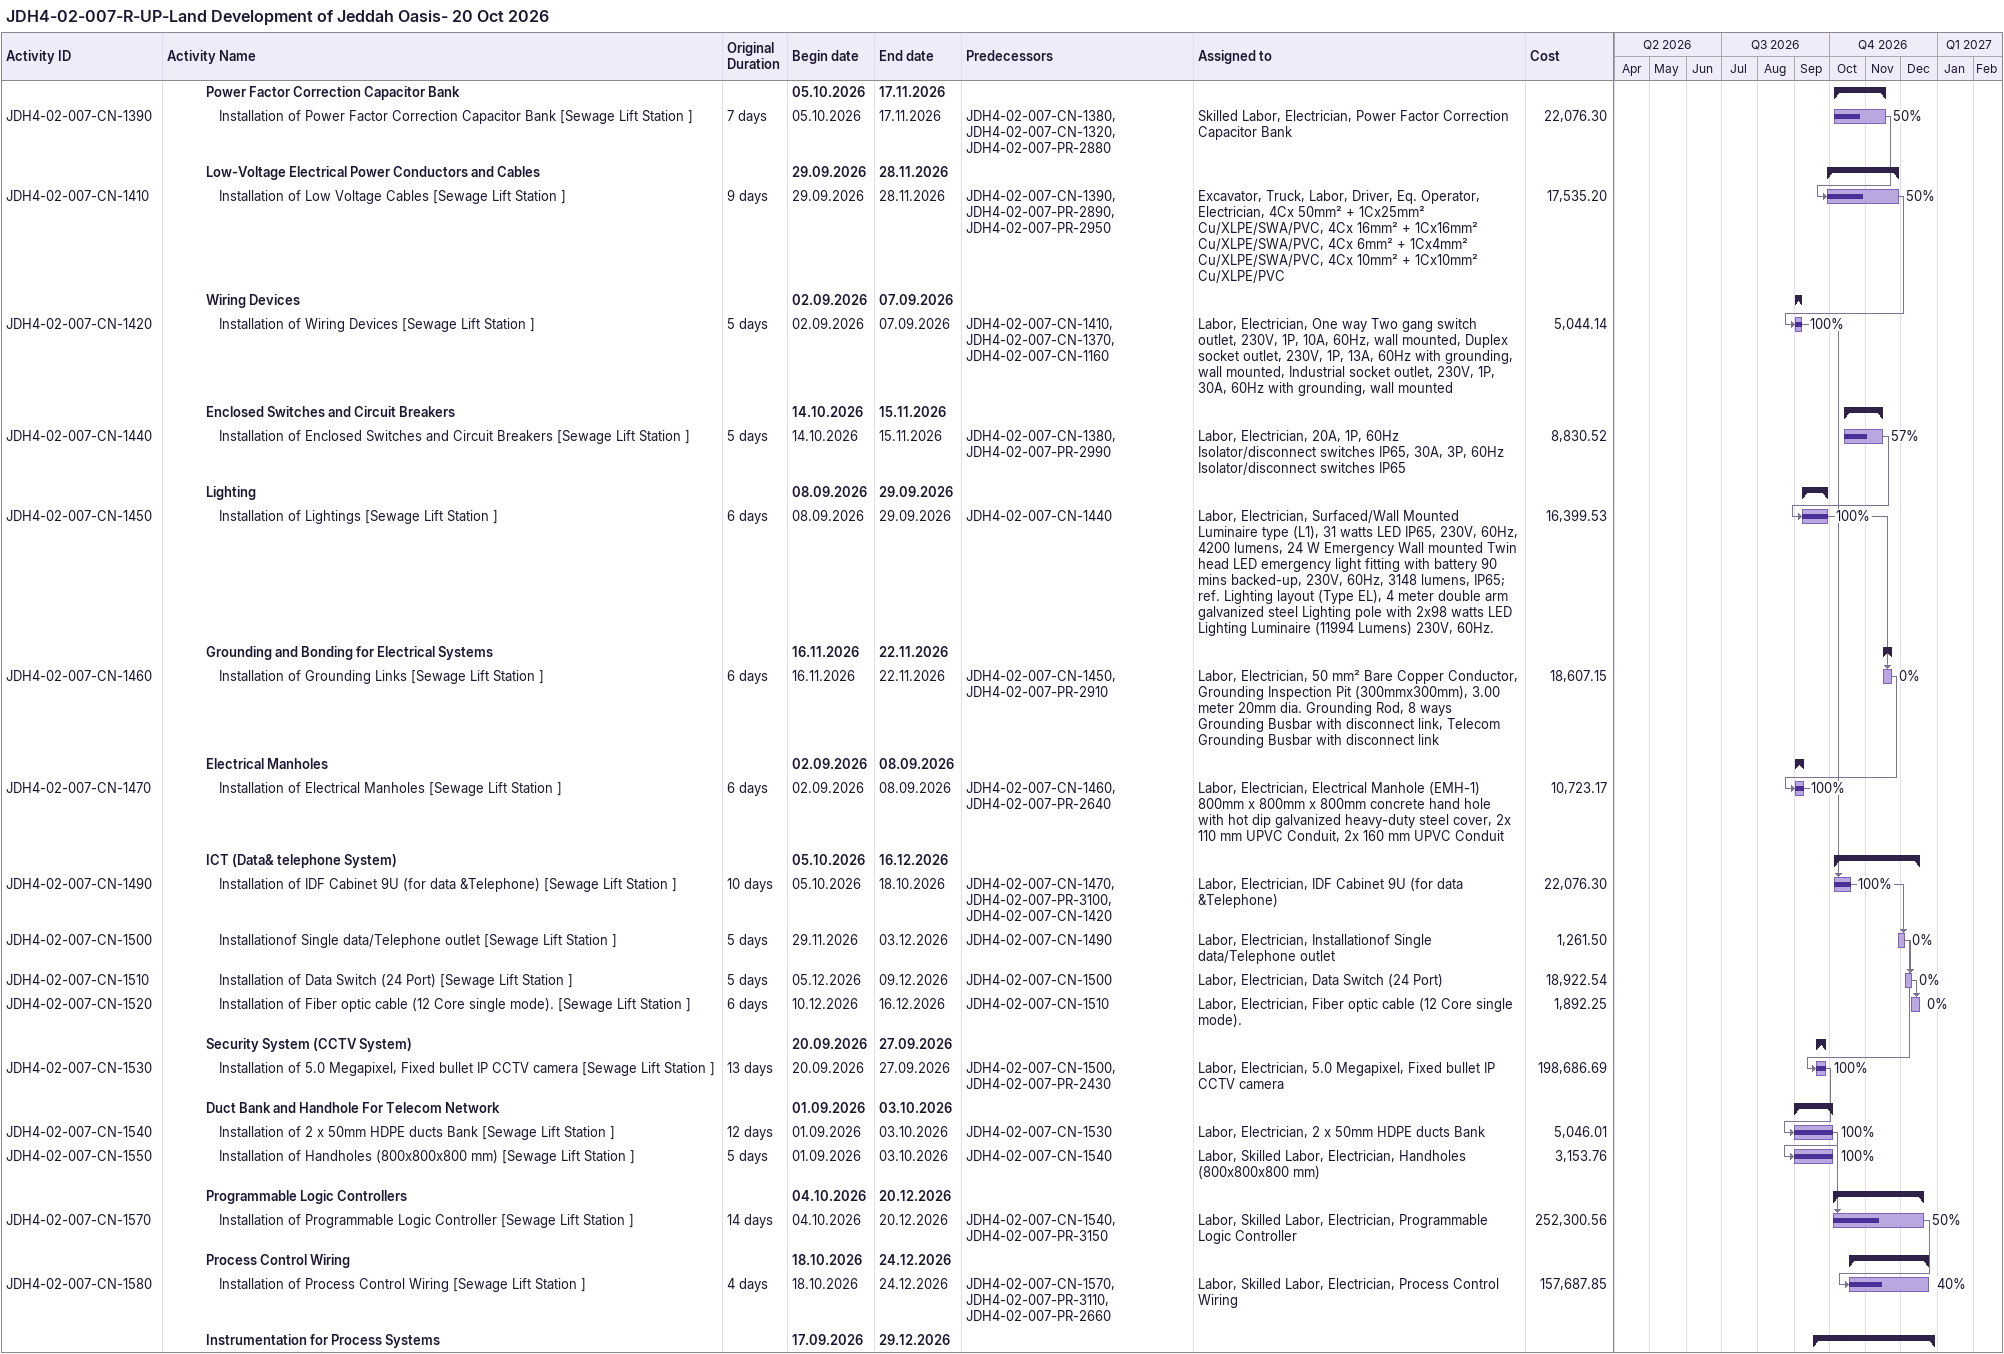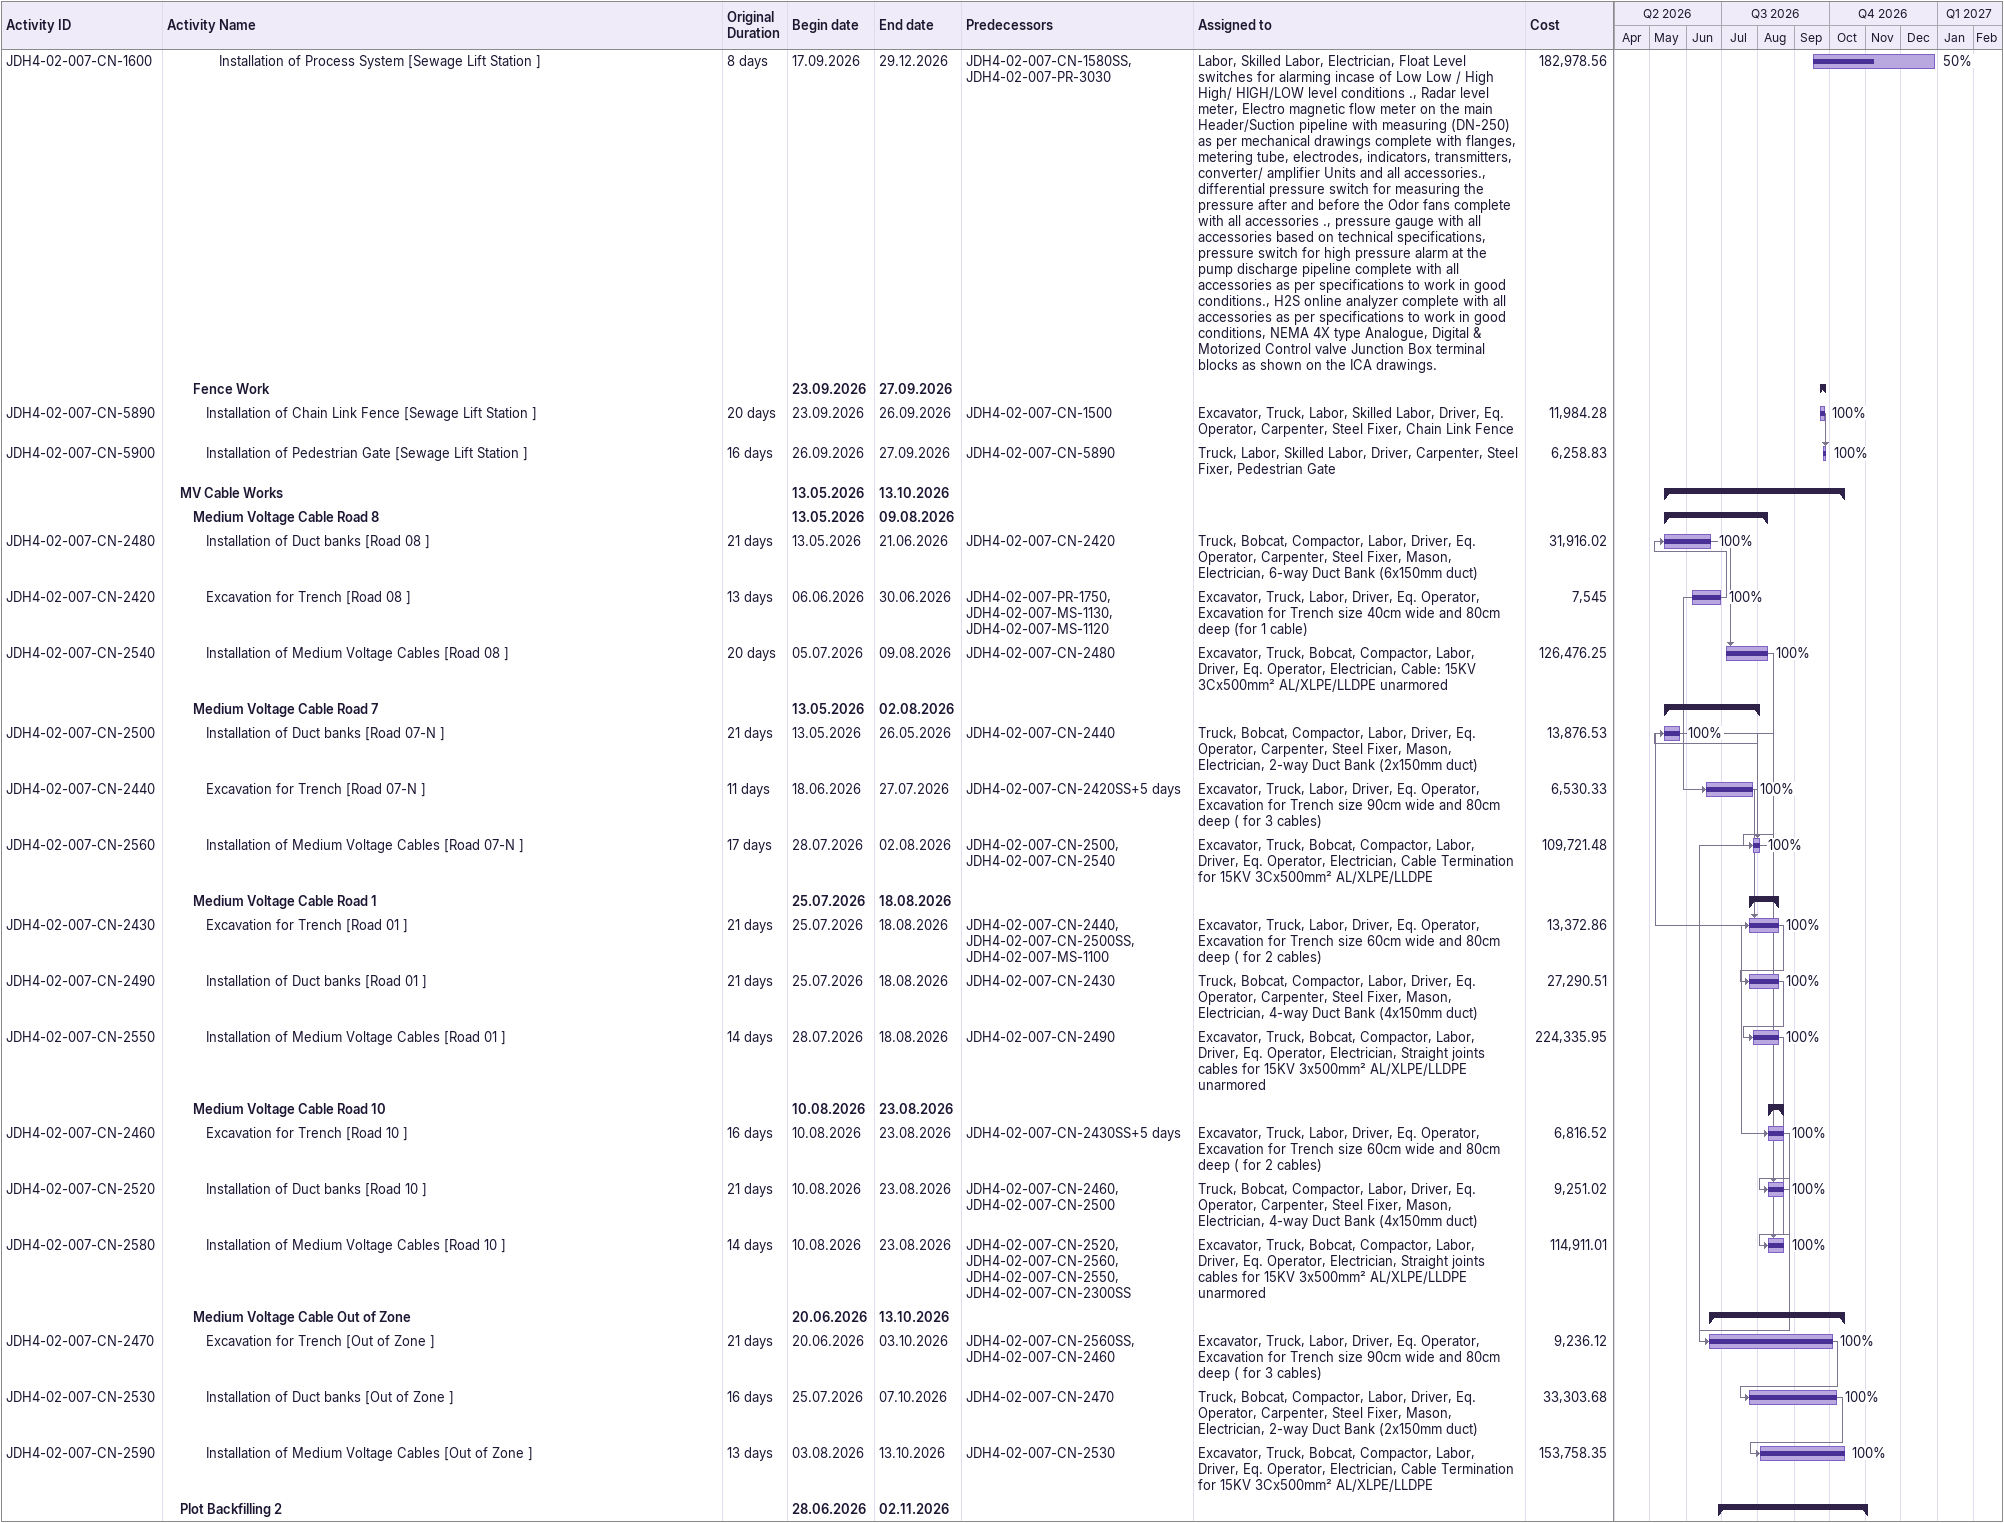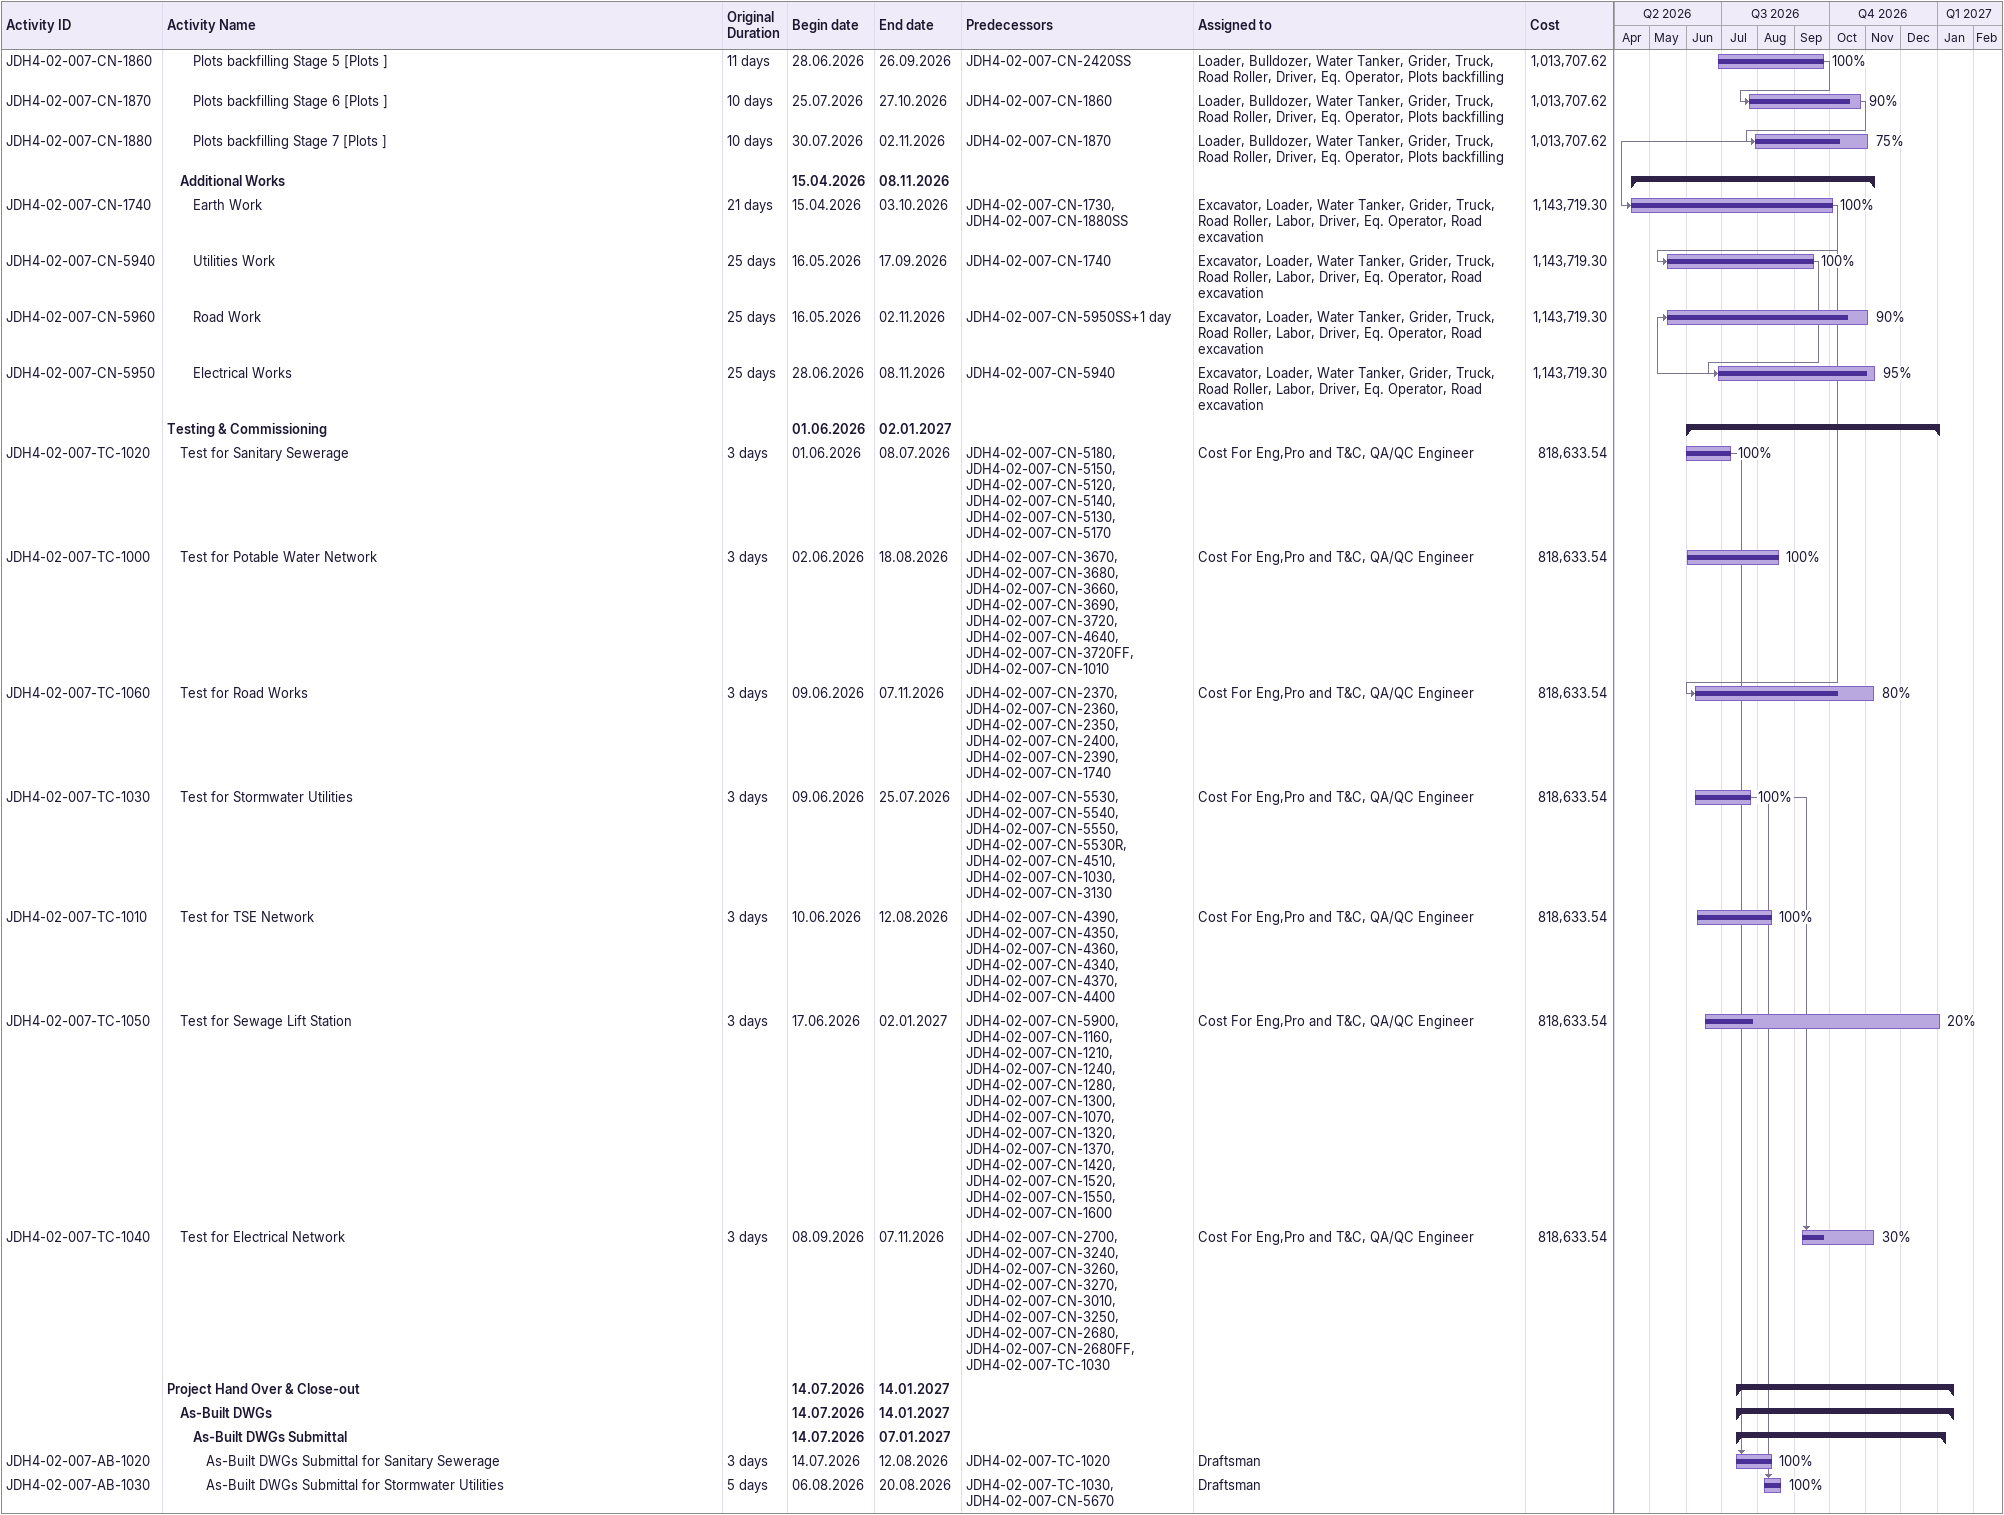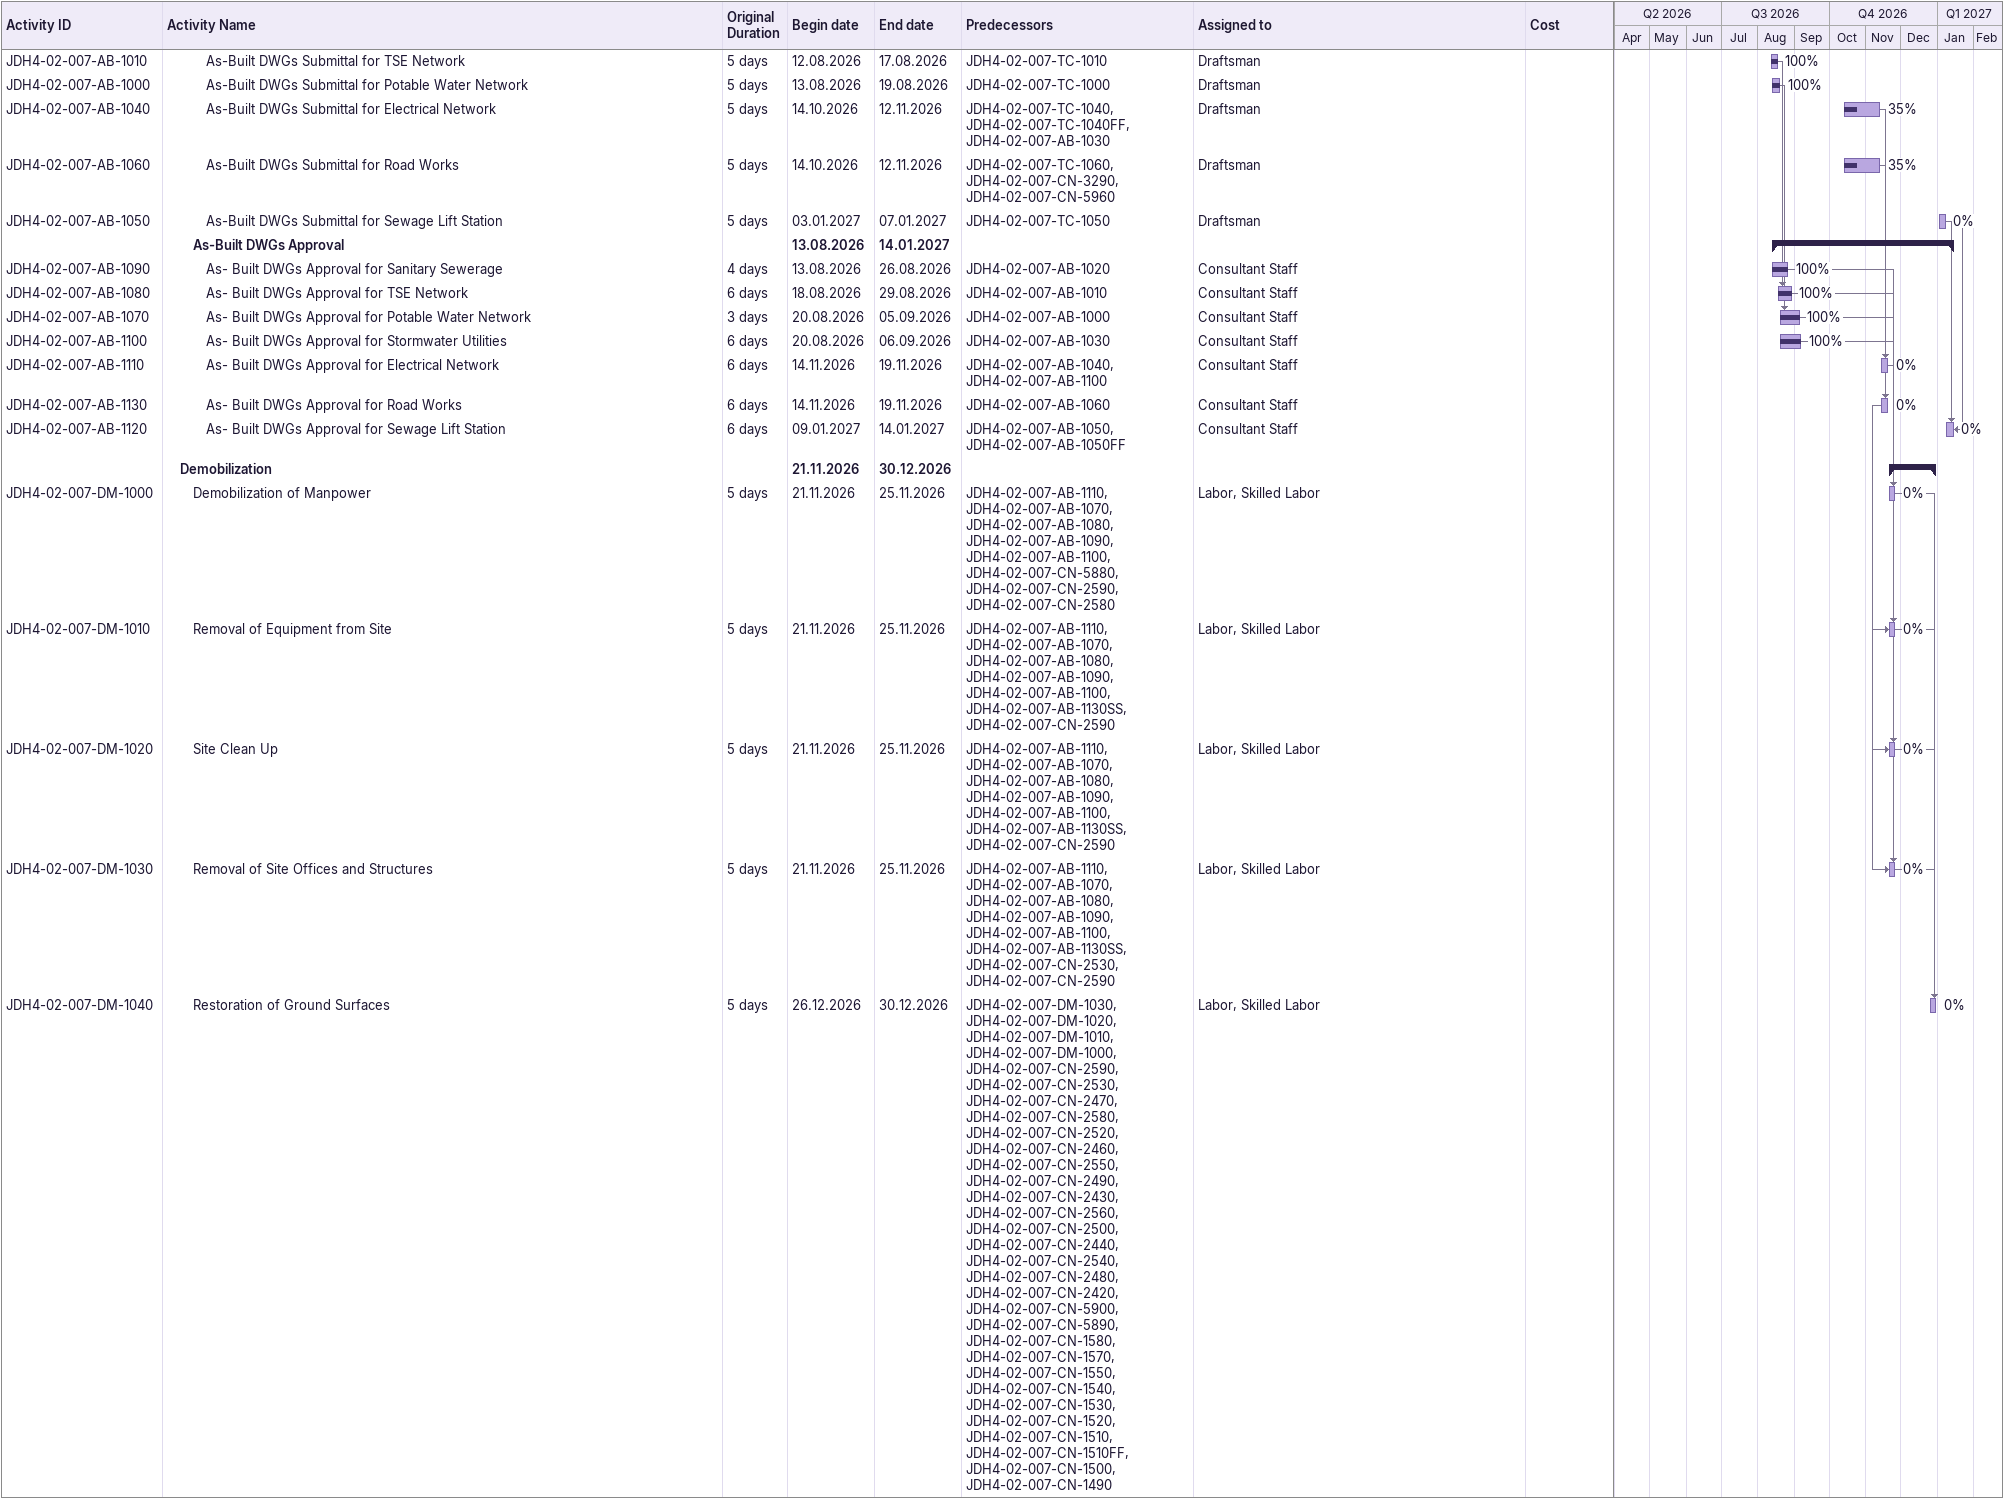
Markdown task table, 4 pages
JDH4-02-007-R-UP-Land Development of Jeddah Oasis- 20 Oct 2026

| ID | Level | Task | Original duration | Start | Finish | Predecessors | Resources | % complete | Cost |
|---|---|---|---|---|---|---|---|---|---|
|  | 4 | **Power Factor Correction Capacitor Bank** |  | 2026-10-05 | 2026-11-17 |  |  |  |  |
| JDH4-02-007-CN-1390 | 5 | Installation of Power Factor Correction Capacitor Bank [Sewage Lift Station ] | 7d | 2026-10-05 | 2026-11-17 | JDH4-02-007-CN-1380, JDH4-02-007-CN-1320, JDH4-02-007-PR-2880 | Skilled Labor, Electrician, Power Factor Correction Capacitor Bank | 50 | 22076.30 |
|  | 4 | **Low-Voltage Electrical Power Conductors and Cables** |  | 2026-09-29 | 2026-11-28 |  |  |  |  |
| JDH4-02-007-CN-1410 | 5 | Installation of Low Voltage Cables [Sewage Lift Station ] | 9d | 2026-09-29 | 2026-11-28 | JDH4-02-007-CN-1390, JDH4-02-007-PR-2890, JDH4-02-007-PR-2950 | Excavator, Truck, Labor, Driver, Eq. Operator, Electrician, 4Cx 50mm² + 1Cx25mm² Cu/XLPE/SWA/PVC, 4Cx 16mm² + 1Cx16mm² Cu/XLPE/SWA/PVC, 4Cx 6mm² + 1Cx4mm² Cu/XLPE/SWA/PVC, 4Cx 10mm² + 1Cx10mm² Cu/XLPE/PVC | 50 | 17535.20 |
|  | 4 | **Wiring Devices** |  | 2026-09-02 | 2026-09-07 |  |  |  |  |
| JDH4-02-007-CN-1420 | 5 | Installation of Wiring Devices [Sewage Lift Station ] | 5d | 2026-09-02 | 2026-09-07 | JDH4-02-007-CN-1410, JDH4-02-007-CN-1370, JDH4-02-007-CN-1160 | Labor, Electrician, One way Two gang switch outlet, 230V, 1P, 10A, 60Hz, wall mounted, Duplex socket outlet, 230V, 1P, 13A, 60Hz with grounding, wall mounted, Industrial socket outlet, 230V, 1P, 30A, 60Hz with grounding, wall mounted | 100 | 5044.14 |
|  | 4 | **Enclosed Switches and Circuit Breakers** |  | 2026-10-14 | 2026-11-15 |  |  |  |  |
| JDH4-02-007-CN-1440 | 5 | Installation of Enclosed Switches and Circuit Breakers [Sewage Lift Station ] | 5d | 2026-10-14 | 2026-11-15 | JDH4-02-007-CN-1380, JDH4-02-007-PR-2990 | Labor, Electrician, 20A, 1P, 60Hz Isolator/disconnect switches IP65, 30A, 3P, 60Hz Isolator/disconnect switches IP65 | 57 | 8830.52 |
|  | 4 | **Lighting** |  | 2026-09-08 | 2026-09-29 |  |  |  |  |
| JDH4-02-007-CN-1450 | 5 | Installation of Lightings [Sewage Lift Station ] | 6d | 2026-09-08 | 2026-09-29 | JDH4-02-007-CN-1440 | Labor, Electrician, Surfaced/Wall Mounted Luminaire type (L1), 31 watts LED IP65, 230V, 60Hz, 4200 lumens, 24 W Emergency Wall mounted Twin head LED emergency light fitting with battery 90 mins backed-up, 230V, 60Hz, 3148 lumens, IP65; ref. Lighting layout (Type EL), 4 meter double arm galvanized steel Lighting pole with 2x98 watts LED Lighting Luminaire (11994 Lumens) 230V, 60Hz. | 100 | 16399.53 |
|  | 4 | **Grounding and Bonding for Electrical Systems** |  | 2026-11-16 | 2026-11-22 |  |  |  |  |
| JDH4-02-007-CN-1460 | 5 | Installation of Grounding Links [Sewage Lift Station ] | 6d | 2026-11-16 | 2026-11-22 | JDH4-02-007-CN-1450, JDH4-02-007-PR-2910 | Labor, Electrician, 50 mm² Bare Copper Conductor, Grounding Inspection Pit (300mmx300mm), 3.00 meter 20mm dia. Grounding Rod, 8 ways Grounding Busbar with disconnect link, Telecom Grounding Busbar with disconnect link | 0 | 18607.15 |
|  | 4 | **Electrical Manholes** |  | 2026-09-02 | 2026-09-08 |  |  |  |  |
| JDH4-02-007-CN-1470 | 5 | Installation of Electrical Manholes [Sewage Lift Station ] | 6d | 2026-09-02 | 2026-09-08 | JDH4-02-007-CN-1460, JDH4-02-007-PR-2640 | Labor, Electrician, Electrical Manhole (EMH-1) 800mm x 800mm x 800mm concrete hand hole with hot dip galvanized heavy-duty steel cover, 2x 110 mm UPVC Conduit, 2x 160 mm UPVC Conduit | 100 | 10723.17 |
|  | 4 | **ICT (Data& telephone System)** |  | 2026-10-05 | 2026-12-16 |  |  |  |  |
| JDH4-02-007-CN-1490 | 5 | Installation of IDF Cabinet 9U (for data &Telephone) [Sewage Lift Station ] | 10d | 2026-10-05 | 2026-10-18 | JDH4-02-007-CN-1470, JDH4-02-007-PR-3100, JDH4-02-007-CN-1420 | Labor, Electrician, IDF Cabinet 9U (for data &Telephone) | 100 | 22076.30 |
| JDH4-02-007-CN-1500 | 5 | Installationof Single data/Telephone outlet [Sewage Lift Station ] | 5d | 2026-11-29 | 2026-12-03 | JDH4-02-007-CN-1490 | Labor, Electrician, Installationof Single data/Telephone outlet | 0 | 1261.50 |
| JDH4-02-007-CN-1510 | 5 | Installation of Data Switch (24 Port) [Sewage Lift Station ] | 5d | 2026-12-05 | 2026-12-09 | JDH4-02-007-CN-1500 | Labor, Electrician, Data Switch (24 Port) | 0 | 18922.54 |
| JDH4-02-007-CN-1520 | 5 | Installation of Fiber optic cable (12 Core single mode). [Sewage Lift Station ] | 6d | 2026-12-10 | 2026-12-16 | JDH4-02-007-CN-1510 | Labor, Electrician, Fiber optic cable (12 Core single mode). | 0 | 1892.25 |
|  | 4 | **Security System (CCTV System)** |  | 2026-09-20 | 2026-09-27 |  |  |  |  |
| JDH4-02-007-CN-1530 | 5 | Installation of 5.0 Megapixel, Fixed bullet IP CCTV camera [Sewage Lift Station ] | 13d | 2026-09-20 | 2026-09-27 | JDH4-02-007-CN-1500, JDH4-02-007-PR-2430 | Labor, Electrician, 5.0 Megapixel, Fixed bullet IP CCTV camera | 100 | 198686.69 |
|  | 4 | **Duct Bank and Handhole For Telecom Network** |  | 2026-09-01 | 2026-10-03 |  |  |  |  |
| JDH4-02-007-CN-1540 | 5 | Installation of 2 x 50mm HDPE ducts Bank [Sewage Lift Station ] | 12d | 2026-09-01 | 2026-10-03 | JDH4-02-007-CN-1530 | Labor, Electrician, 2 x 50mm HDPE ducts Bank | 100 | 5046.01 |
| JDH4-02-007-CN-1550 | 5 | Installation of Handholes (800x800x800 mm) [Sewage Lift Station ] | 5d | 2026-09-01 | 2026-10-03 | JDH4-02-007-CN-1540 | Labor, Skilled Labor, Electrician, Handholes (800x800x800 mm) | 100 | 3153.76 |
|  | 4 | **Programmable Logic Controllers** |  | 2026-10-04 | 2026-12-20 |  |  |  |  |
| JDH4-02-007-CN-1570 | 5 | Installation of Programmable Logic Controller [Sewage Lift Station ] | 14d | 2026-10-04 | 2026-12-20 | JDH4-02-007-CN-1540, JDH4-02-007-PR-3150 | Labor, Skilled Labor, Electrician, Programmable Logic Controller | 50 | 252300.56 |
|  | 4 | **Process Control Wiring** |  | 2026-10-18 | 2026-12-24 |  |  |  |  |
| JDH4-02-007-CN-1580 | 5 | Installation of Process Control Wiring [Sewage Lift Station ] | 4d | 2026-10-18 | 2026-12-24 | JDH4-02-007-CN-1570, JDH4-02-007-PR-3110, JDH4-02-007-PR-2660 | Labor, Skilled Labor, Electrician, Process Control Wiring | 40 | 157687.85 |
|  | 4 | **Instrumentation for Process Systems** |  | 2026-09-17 | 2026-12-29 |  |  |  |  |
| JDH4-02-007-CN-1600 | 5 | Installation of Process System [Sewage Lift Station ] | 8d | 2026-09-17 | 2026-12-29 | JDH4-02-007-CN-1580SS, JDH4-02-007-PR-3030 | Labor, Skilled Labor, Electrician, Float Level switches for alarming incase of Low Low / High High/ HIGH/LOW level conditions ., Radar level meter, Electro magnetic flow meter on the main Header/Suction pipeline with measuring (DN-250) as per mechanical drawings complete with flanges, metering tube, electrodes, indicators, transmitters, converter/ amplifier Units and all accessories., differential pressure switch for measuring the pressure after and before the Odor fans complete with all accessories ., pressure gauge with all accessories based on technical specifications, pressure switch for high pressure alarm at the pump discharge pipeline complete with all accessories as per specifications to work in good conditions., H2S online analyzer complete with all accessories as per specifications to work in good conditions, NEMA 4X type Analogue, Digital & Motorized Control valve Junction Box terminal blocks as shown on the ICA drawings. | 50 | 182978.56 |
|  | 3 | **Fence Work** |  | 2026-09-23 | 2026-09-27 |  |  |  |  |
| JDH4-02-007-CN-5890 | 4 | Installation of Chain Link Fence [Sewage Lift Station ] | 20d | 2026-09-23 | 2026-09-26 | JDH4-02-007-CN-1500 | Excavator, Truck, Labor, Skilled Labor, Driver, Eq. Operator, Carpenter, Steel Fixer, Chain Link Fence | 100 | 11984.28 |
| JDH4-02-007-CN-5900 | 4 | Installation of Pedestrian Gate [Sewage Lift Station ] | 16d | 2026-09-26 | 2026-09-27 | JDH4-02-007-CN-5890 | Truck, Labor, Skilled Labor, Driver, Carpenter, Steel Fixer, Pedestrian Gate | 100 | 6258.83 |
|  | 2 | **MV Cable Works** |  | 2026-05-13 | 2026-10-13 |  |  |  |  |
|  | 3 | **Medium Voltage Cable Road 8** |  | 2026-05-13 | 2026-08-09 |  |  |  |  |
| JDH4-02-007-CN-2480 | 4 | Installation of Duct banks [Road 08 ] | 21d | 2026-05-13 | 2026-06-21 | JDH4-02-007-CN-2420 | Truck, Bobcat, Compactor, Labor, Driver, Eq. Operator, Carpenter, Steel Fixer, Mason, Electrician, 6-way Duct Bank (6x150mm duct) | 100 | 31916.02 |
| JDH4-02-007-CN-2420 | 4 | Excavation for Trench [Road 08 ] | 13d | 2026-06-06 | 2026-06-30 | JDH4-02-007-PR-1750, JDH4-02-007-MS-1130, JDH4-02-007-MS-1120 | Excavator, Truck, Labor, Driver, Eq. Operator, Excavation for Trench size 40cm wide and 80cm deep (for 1 cable) | 100 | 7545 |
| JDH4-02-007-CN-2540 | 4 | Installation of Medium Voltage Cables [Road 08 ] | 20d | 2026-07-05 | 2026-08-09 | JDH4-02-007-CN-2480 | Excavator, Truck, Bobcat, Compactor, Labor, Driver, Eq. Operator, Electrician, Cable: 15KV 3Cx500mm² AL/XLPE/LLDPE unarmored | 100 | 126476.25 |
|  | 3 | **Medium Voltage Cable Road 7** |  | 2026-05-13 | 2026-08-02 |  |  |  |  |
| JDH4-02-007-CN-2500 | 4 | Installation of Duct banks [Road 07-N ] | 21d | 2026-05-13 | 2026-05-26 | JDH4-02-007-CN-2440 | Truck, Bobcat, Compactor, Labor, Driver, Eq. Operator, Carpenter, Steel Fixer, Mason, Electrician, 2-way Duct Bank (2x150mm duct) | 100 | 13876.53 |
| JDH4-02-007-CN-2440 | 4 | Excavation for Trench [Road 07-N ] | 11d | 2026-06-18 | 2026-07-27 | JDH4-02-007-CN-2420SS+5d | Excavator, Truck, Labor, Driver, Eq. Operator, Excavation for Trench size 90cm wide and 80cm deep ( for 3 cables) | 100 | 6530.33 |
| JDH4-02-007-CN-2560 | 4 | Installation of Medium Voltage Cables [Road 07-N ] | 17d | 2026-07-28 | 2026-08-02 | JDH4-02-007-CN-2500, JDH4-02-007-CN-2540 | Excavator, Truck, Bobcat, Compactor, Labor, Driver, Eq. Operator, Electrician, Cable Termination for 15KV 3Cx500mm² AL/XLPE/LLDPE | 100 | 109721.48 |
|  | 3 | **Medium Voltage Cable Road 1** |  | 2026-07-25 | 2026-08-18 |  |  |  |  |
| JDH4-02-007-CN-2430 | 4 | Excavation for Trench [Road 01 ] | 21d | 2026-07-25 | 2026-08-18 | JDH4-02-007-CN-2440, JDH4-02-007-CN-2500SS, JDH4-02-007-MS-1100 | Excavator, Truck, Labor, Driver, Eq. Operator, Excavation for Trench size 60cm wide and 80cm deep ( for 2 cables) | 100 | 13372.86 |
| JDH4-02-007-CN-2490 | 4 | Installation of Duct banks [Road 01 ] | 21d | 2026-07-25 | 2026-08-18 | JDH4-02-007-CN-2430 | Truck, Bobcat, Compactor, Labor, Driver, Eq. Operator, Carpenter, Steel Fixer, Mason, Electrician, 4-way Duct Bank (4x150mm duct) | 100 | 27290.51 |
| JDH4-02-007-CN-2550 | 4 | Installation of Medium Voltage Cables [Road 01 ] | 14d | 2026-07-28 | 2026-08-18 | JDH4-02-007-CN-2490 | Excavator, Truck, Bobcat, Compactor, Labor, Driver, Eq. Operator, Electrician, Straight joints cables for 15KV 3x500mm² AL/XLPE/LLDPE unarmored | 100 | 224335.95 |
|  | 3 | **Medium Voltage Cable Road 10** |  | 2026-08-10 | 2026-08-23 |  |  |  |  |
| JDH4-02-007-CN-2460 | 4 | Excavation for Trench [Road 10 ] | 16d | 2026-08-10 | 2026-08-23 | JDH4-02-007-CN-2430SS+5d | Excavator, Truck, Labor, Driver, Eq. Operator, Excavation for Trench size 60cm wide and 80cm deep ( for 2 cables) | 100 | 6816.52 |
| JDH4-02-007-CN-2520 | 4 | Installation of Duct banks [Road 10 ] | 21d | 2026-08-10 | 2026-08-23 | JDH4-02-007-CN-2460, JDH4-02-007-CN-2500 | Truck, Bobcat, Compactor, Labor, Driver, Eq. Operator, Carpenter, Steel Fixer, Mason, Electrician, 4-way Duct Bank (4x150mm duct) | 100 | 9251.02 |
| JDH4-02-007-CN-2580 | 4 | Installation of Medium Voltage Cables [Road 10 ] | 14d | 2026-08-10 | 2026-08-23 | JDH4-02-007-CN-2520, JDH4-02-007-CN-2560, JDH4-02-007-CN-2550, JDH4-02-007-CN-2300SS | Excavator, Truck, Bobcat, Compactor, Labor, Driver, Eq. Operator, Electrician, Straight joints cables for 15KV 3x500mm² AL/XLPE/LLDPE unarmored | 100 | 114911.01 |
|  | 3 | **Medium Voltage Cable Out of Zone** |  | 2026-06-20 | 2026-10-13 |  |  |  |  |
| JDH4-02-007-CN-2470 | 4 | Excavation for Trench [Out of Zone ] | 21d | 2026-06-20 | 2026-10-03 | JDH4-02-007-CN-2560SS, JDH4-02-007-CN-2460 | Excavator, Truck, Labor, Driver, Eq. Operator, Excavation for Trench size 90cm wide and 80cm deep ( for 3 cables) | 100 | 9236.12 |
| JDH4-02-007-CN-2530 | 4 | Installation of Duct banks [Out of Zone ] | 16d | 2026-07-25 | 2026-10-07 | JDH4-02-007-CN-2470 | Truck, Bobcat, Compactor, Labor, Driver, Eq. Operator, Carpenter, Steel Fixer, Mason, Electrician, 2-way Duct Bank (2x150mm duct) | 100 | 33303.68 |
| JDH4-02-007-CN-2590 | 4 | Installation of Medium Voltage Cables [Out of Zone ] | 13d | 2026-08-03 | 2026-10-13 | JDH4-02-007-CN-2530 | Excavator, Truck, Bobcat, Compactor, Labor, Driver, Eq. Operator, Electrician, Cable Termination for 15KV 3Cx500mm² AL/XLPE/LLDPE | 100 | 153758.35 |
|  | 2 | **Plot Backfilling 2** |  | 2026-06-28 | 2026-11-02 |  |  |  |  |
| JDH4-02-007-CN-1860 | 3 | Plots backfilling Stage 5 [Plots ] | 11d | 2026-06-28 | 2026-09-26 | JDH4-02-007-CN-2420SS | Loader, Bulldozer, Water Tanker, Grider, Truck, Road Roller, Driver, Eq. Operator, Plots backfilling | 100 | 1013707.62 |
| JDH4-02-007-CN-1870 | 3 | Plots backfilling Stage 6 [Plots ] | 10d | 2026-07-25 | 2026-10-27 | JDH4-02-007-CN-1860 | Loader, Bulldozer, Water Tanker, Grider, Truck, Road Roller, Driver, Eq. Operator, Plots backfilling | 90 | 1013707.62 |
| JDH4-02-007-CN-1880 | 3 | Plots backfilling Stage 7 [Plots ] | 10d | 2026-07-30 | 2026-11-02 | JDH4-02-007-CN-1870 | Loader, Bulldozer, Water Tanker, Grider, Truck, Road Roller, Driver, Eq. Operator, Plots backfilling | 75 | 1013707.62 |
|  | 2 | **Additional Works** |  | 2026-04-15 | 2026-11-08 |  |  |  |  |
| JDH4-02-007-CN-1740 | 3 | Earth Work | 21d | 2026-04-15 | 2026-10-03 | JDH4-02-007-CN-1730, JDH4-02-007-CN-1880SS | Excavator, Loader, Water Tanker, Grider, Truck, Road Roller, Labor, Driver, Eq. Operator, Road excavation | 100 | 1143719.30 |
| JDH4-02-007-CN-5940 | 3 | Utilities Work | 25d | 2026-05-16 | 2026-09-17 | JDH4-02-007-CN-1740 | Excavator, Loader, Water Tanker, Grider, Truck, Road Roller, Labor, Driver, Eq. Operator, Road excavation | 100 | 1143719.30 |
| JDH4-02-007-CN-5960 | 3 | Road Work | 25d | 2026-05-16 | 2026-11-02 | JDH4-02-007-CN-5950SS+1d | Excavator, Loader, Water Tanker, Grider, Truck, Road Roller, Labor, Driver, Eq. Operator, Road excavation | 90 | 1143719.30 |
| JDH4-02-007-CN-5950 | 3 | Electrical Works | 25d | 2026-06-28 | 2026-11-08 | JDH4-02-007-CN-5940 | Excavator, Loader, Water Tanker, Grider, Truck, Road Roller, Labor, Driver, Eq. Operator, Road excavation | 95 | 1143719.30 |
|  | 1 | **Testing & Commissioning** |  | 2026-06-01 | 2027-01-02 |  |  |  |  |
| JDH4-02-007-TC-1020 | 2 | Test for Sanitary Sewerage | 3d | 2026-06-01 | 2026-07-08 | JDH4-02-007-CN-5180, JDH4-02-007-CN-5150, JDH4-02-007-CN-5120, JDH4-02-007-CN-5140, JDH4-02-007-CN-5130, JDH4-02-007-CN-5170 | Cost For Eng,Pro and T&C, QA/QC Engineer | 100 | 818633.54 |
| JDH4-02-007-TC-1000 | 2 | Test for Potable Water Network | 3d | 2026-06-02 | 2026-08-18 | JDH4-02-007-CN-3670, JDH4-02-007-CN-3680, JDH4-02-007-CN-3660, JDH4-02-007-CN-3690, JDH4-02-007-CN-3720, JDH4-02-007-CN-4640, JDH4-02-007-CN-3720FF, JDH4-02-007-CN-1010 | Cost For Eng,Pro and T&C, QA/QC Engineer | 100 | 818633.54 |
| JDH4-02-007-TC-1060 | 2 | Test for Road Works | 3d | 2026-06-09 | 2026-11-07 | JDH4-02-007-CN-2370, JDH4-02-007-CN-2360, JDH4-02-007-CN-2350, JDH4-02-007-CN-2400, JDH4-02-007-CN-2390, JDH4-02-007-CN-1740 | Cost For Eng,Pro and T&C, QA/QC Engineer | 80 | 818633.54 |
| JDH4-02-007-TC-1030 | 2 | Test for Stormwater Utilities | 3d | 2026-06-09 | 2026-07-25 | JDH4-02-007-CN-5530, JDH4-02-007-CN-5540, JDH4-02-007-CN-5550, JDH4-02-007-CN-5530R, JDH4-02-007-CN-4510, JDH4-02-007-CN-1030, JDH4-02-007-CN-3130 | Cost For Eng,Pro and T&C, QA/QC Engineer | 100 | 818633.54 |
| JDH4-02-007-TC-1010 | 2 | Test for TSE Network | 3d | 2026-06-10 | 2026-08-12 | JDH4-02-007-CN-4390, JDH4-02-007-CN-4350, JDH4-02-007-CN-4360, JDH4-02-007-CN-4340, JDH4-02-007-CN-4370, JDH4-02-007-CN-4400 | Cost For Eng,Pro and T&C, QA/QC Engineer | 100 | 818633.54 |
| JDH4-02-007-TC-1050 | 2 | Test for Sewage Lift Station | 3d | 2026-06-17 | 2027-01-02 | JDH4-02-007-CN-5900, JDH4-02-007-CN-1160, JDH4-02-007-CN-1210, JDH4-02-007-CN-1240, JDH4-02-007-CN-1280, JDH4-02-007-CN-1300, JDH4-02-007-CN-1070, JDH4-02-007-CN-1320, JDH4-02-007-CN-1370, JDH4-02-007-CN-1420, JDH4-02-007-CN-1520, JDH4-02-007-CN-1550, JDH4-02-007-CN-1600 | Cost For Eng,Pro and T&C, QA/QC Engineer | 20 | 818633.54 |
| JDH4-02-007-TC-1040 | 2 | Test for Electrical Network | 3d | 2026-09-08 | 2026-11-07 | JDH4-02-007-CN-2700, JDH4-02-007-CN-3240, JDH4-02-007-CN-3260, JDH4-02-007-CN-3270, JDH4-02-007-CN-3010, JDH4-02-007-CN-3250, JDH4-02-007-CN-2680, JDH4-02-007-CN-2680FF, JDH4-02-007-TC-1030 | Cost For Eng,Pro and T&C, QA/QC Engineer | 30 | 818633.54 |
|  | 1 | **Project Hand Over & Close-out** |  | 2026-07-14 | 2027-01-14 |  |  |  |  |
|  | 2 | **As-Built DWGs** |  | 2026-07-14 | 2027-01-14 |  |  |  |  |
|  | 3 | **As-Built DWGs Submittal** |  | 2026-07-14 | 2027-01-07 |  |  |  |  |
| JDH4-02-007-AB-1020 | 4 | As-Built DWGs Submittal for Sanitary Sewerage | 3d | 2026-07-14 | 2026-08-12 | JDH4-02-007-TC-1020 | Draftsman | 100 |  |
| JDH4-02-007-AB-1030 | 4 | As-Built DWGs Submittal for Stormwater Utilities | 5d | 2026-08-06 | 2026-08-20 | JDH4-02-007-TC-1030, JDH4-02-007-CN-5670 | Draftsman | 100 |  |
| JDH4-02-007-AB-1010 | 4 | As-Built DWGs Submittal for TSE Network | 5d | 2026-08-12 | 2026-08-17 | JDH4-02-007-TC-1010 | Draftsman | 100 |  |
| JDH4-02-007-AB-1000 | 4 | As-Built DWGs Submittal for Potable Water Network | 5d | 2026-08-13 | 2026-08-19 | JDH4-02-007-TC-1000 | Draftsman | 100 |  |
| JDH4-02-007-AB-1040 | 4 | As-Built DWGs Submittal for Electrical Network | 5d | 2026-10-14 | 2026-11-12 | JDH4-02-007-TC-1040, JDH4-02-007-TC-1040FF, JDH4-02-007-AB-1030 | Draftsman | 35 |  |
| JDH4-02-007-AB-1060 | 4 | As-Built DWGs Submittal for Road Works | 5d | 2026-10-14 | 2026-11-12 | JDH4-02-007-TC-1060, JDH4-02-007-CN-3290, JDH4-02-007-CN-5960 | Draftsman | 35 |  |
| JDH4-02-007-AB-1050 | 4 | As-Built DWGs Submittal for Sewage Lift Station | 5d | 2027-01-03 | 2027-01-07 | JDH4-02-007-TC-1050 | Draftsman | 0 |  |
|  | 3 | **As-Built DWGs Approval** |  | 2026-08-13 | 2027-01-14 |  |  |  |  |
| JDH4-02-007-AB-1090 | 4 | As- Built DWGs Approval for Sanitary Sewerage | 4d | 2026-08-13 | 2026-08-26 | JDH4-02-007-AB-1020 | Consultant Staff | 100 |  |
| JDH4-02-007-AB-1080 | 4 | As- Built DWGs Approval for TSE Network | 6d | 2026-08-18 | 2026-08-29 | JDH4-02-007-AB-1010 | Consultant Staff | 100 |  |
| JDH4-02-007-AB-1070 | 4 | As- Built DWGs Approval for Potable Water Network | 3d | 2026-08-20 | 2026-09-05 | JDH4-02-007-AB-1000 | Consultant Staff | 100 |  |
| JDH4-02-007-AB-1100 | 4 | As- Built DWGs Approval for Stormwater Utilities | 6d | 2026-08-20 | 2026-09-06 | JDH4-02-007-AB-1030 | Consultant Staff | 100 |  |
| JDH4-02-007-AB-1110 | 4 | As- Built DWGs Approval for Electrical Network | 6d | 2026-11-14 | 2026-11-19 | JDH4-02-007-AB-1040, JDH4-02-007-AB-1100 | Consultant Staff | 0 |  |
| JDH4-02-007-AB-1130 | 4 | As- Built DWGs Approval for Road Works | 6d | 2026-11-14 | 2026-11-19 | JDH4-02-007-AB-1060 | Consultant Staff | 0 |  |
| JDH4-02-007-AB-1120 | 4 | As- Built DWGs Approval for Sewage Lift Station | 6d | 2027-01-09 | 2027-01-14 | JDH4-02-007-AB-1050, JDH4-02-007-AB-1050FF | Consultant Staff | 0 |  |
|  | 2 | **Demobilization** |  | 2026-11-21 | 2026-12-30 |  |  |  |  |
| JDH4-02-007-DM-1000 | 3 | Demobilization of Manpower | 5d | 2026-11-21 | 2026-11-25 | JDH4-02-007-AB-1110, JDH4-02-007-AB-1070, JDH4-02-007-AB-1080, JDH4-02-007-AB-1090, JDH4-02-007-AB-1100, JDH4-02-007-CN-5880, JDH4-02-007-CN-2590, JDH4-02-007-CN-2580 | Labor, Skilled Labor | 0 |  |
| JDH4-02-007-DM-1010 | 3 | Removal of Equipment from Site | 5d | 2026-11-21 | 2026-11-25 | JDH4-02-007-AB-1110, JDH4-02-007-AB-1070, JDH4-02-007-AB-1080, JDH4-02-007-AB-1090, JDH4-02-007-AB-1100, JDH4-02-007-AB-1130SS, JDH4-02-007-CN-2590 | Labor, Skilled Labor | 0 |  |
| JDH4-02-007-DM-1020 | 3 | Site Clean Up | 5d | 2026-11-21 | 2026-11-25 | JDH4-02-007-AB-1110, JDH4-02-007-AB-1070, JDH4-02-007-AB-1080, JDH4-02-007-AB-1090, JDH4-02-007-AB-1100, JDH4-02-007-AB-1130SS, JDH4-02-007-CN-2590 | Labor, Skilled Labor | 0 |  |
| JDH4-02-007-DM-1030 | 3 | Removal of Site Offices and Structures | 5d | 2026-11-21 | 2026-11-25 | JDH4-02-007-AB-1110, JDH4-02-007-AB-1070, JDH4-02-007-AB-1080, JDH4-02-007-AB-1090, JDH4-02-007-AB-1100, JDH4-02-007-AB-1130SS, JDH4-02-007-CN-2530, JDH4-02-007-CN-2590 | Labor, Skilled Labor | 0 |  |
| JDH4-02-007-DM-1040 | 3 | Restoration of Ground Surfaces | 5d | 2026-12-26 | 2026-12-30 | JDH4-02-007-DM-1030, JDH4-02-007-DM-1020, JDH4-02-007-DM-1010, JDH4-02-007-DM-1000, JDH4-02-007-CN-2590, JDH4-02-007-CN-2530, JDH4-02-007-CN-2470, JDH4-02-007-CN-2580, JDH4-02-007-CN-2520, JDH4-02-007-CN-2460, JDH4-02-007-CN-2550, JDH4-02-007-CN-2490, JDH4-02-007-CN-2430, JDH4-02-007-CN-2560, JDH4-02-007-CN-2500, JDH4-02-007-CN-2440, JDH4-02-007-CN-2540, JDH4-02-007-CN-2480, JDH4-02-007-CN-2420, JDH4-02-007-CN-5900, JDH4-02-007-CN-5890, JDH4-02-007-CN-1580, JDH4-02-007-CN-1570, JDH4-02-007-CN-1550, JDH4-02-007-CN-1540, JDH4-02-007-CN-1530, JDH4-02-007-CN-1520, JDH4-02-007-CN-1510, JDH4-02-007-CN-1510FF, JDH4-02-007-CN-1500, JDH4-02-007-CN-1490 | Labor, Skilled Labor | 0 |  |
